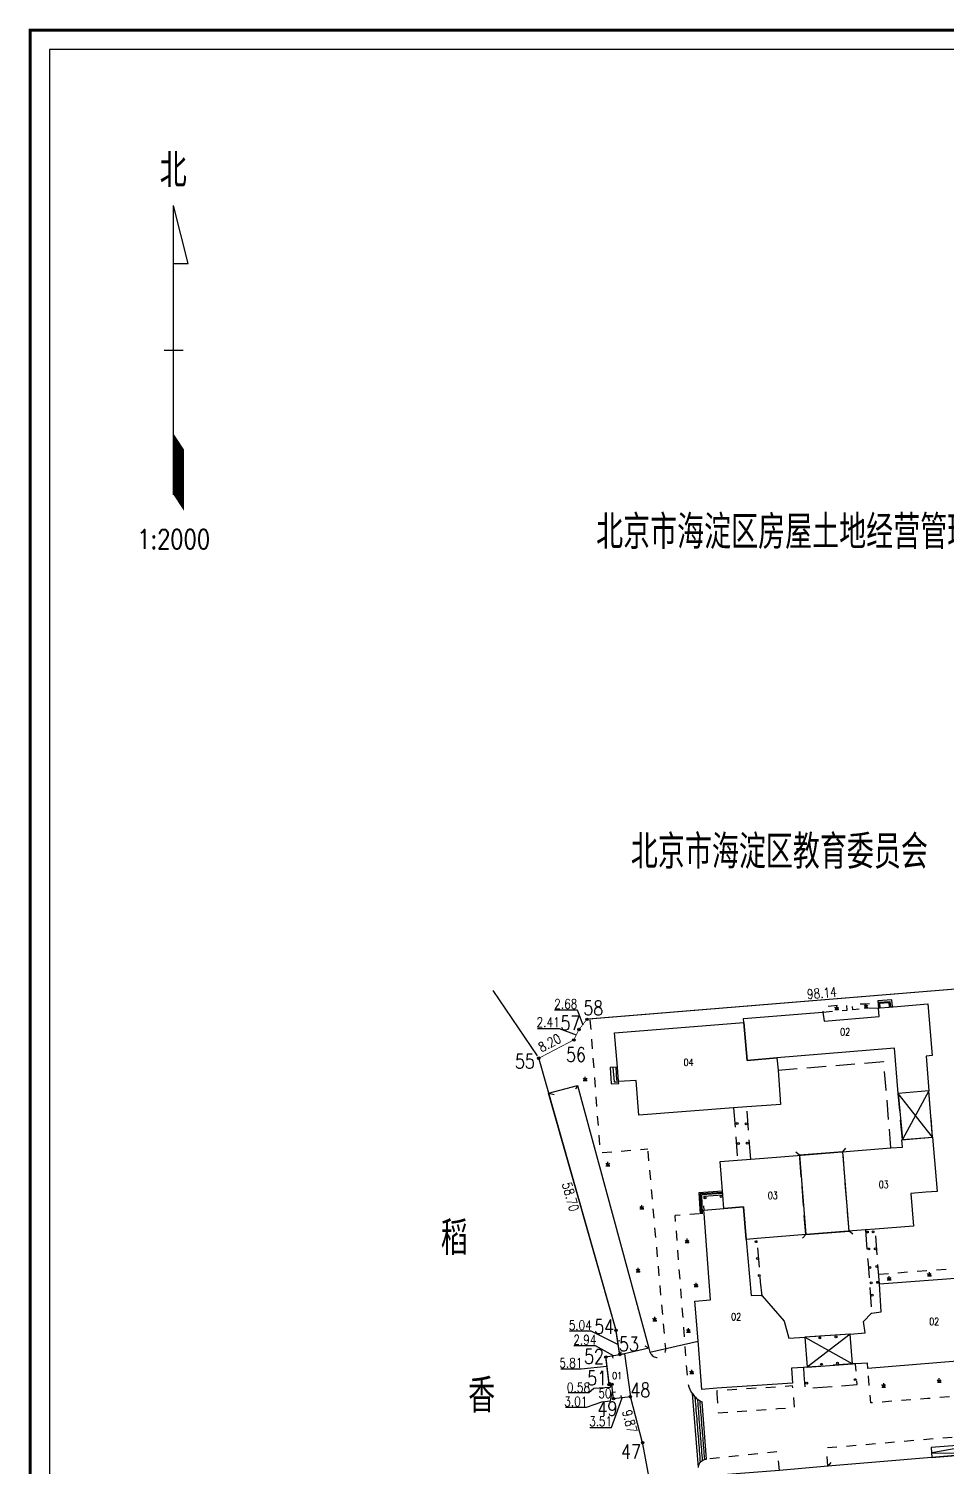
# Model space of a CAD drawing. Extents: x -9390 to -4743, y 24196 to 25839.
# Drawn here: x -6507.1 to -6411.9, y 25056.2 to 25205.2 of the extents above; entities that cross this region are included whole.
import ezdxf
from ezdxf.enums import TextEntityAlignment as Align

# ---------------------------------------------------------------- set-up
doc = ezdxf.new("R2010")
doc.units = 0
doc.header["$MEASUREMENT"] = 0
for name, pattern in [('X5', [3, 2, -1]), ('X6', [2, 1, -1]), ('X87', [7, 5, -2])]:
    doc.linetypes.add(name, pattern=pattern)
doc.layers.get('0').update_dxf_attribs({"linetype": 'CONTINUOUS'})
for name, color, linetype in [('BOUND', 7, 'CONTINUOUS'), ('DLDW', 14, 'CONTINUOUS'), ('DLSS', 5, 'CONTINUOUS'), ('JMD', 6, 'CONTINUOUS'), ('JZD', 1, 'CONTINUOUS'), ('TK', 7, 'CONTINUOUS'), ('YZH', 2, 'CONTINUOUS'), ('ZBTZ', 5, 'CONTINUOUS')]:
    doc.layers.add(name, color=color, linetype=linetype)
doc.styles.add('HZ', font='rs', dxfattribs={"width": 0.8, "bigfont": 'hztxt'})
doc.linetypes.add('X19', pattern='A,4.5,[145,symbolx.shx,S=1,R=0,X=0,Y=1],4.5,-0.5,[146,symbolx.shx,S=1,R=0,X=0,Y=0],-0.5', length=10)
doc.linetypes.add('X72', pattern='A,5,[150,symbolx.shx,S=1,R=0,X=0,Y=0],5', length=10)
doc.linetypes.add('X78', pattern='A,5,[150,symbolx.shx,S=1,R=0,X=0,Y=1],5,[149,symbolx.shx,S=0.25,R=0,X=0,Y=0.5],1e-08', length=10)
doc.linetypes.add('X79', pattern='A,5,[150,symbolx.shx,S=1,R=0,X=0,Y=0],5,[149,symbolx.shx,S=0.25,R=0,X=0,Y=-0.5],1e-08', length=10)

# ---------------------------------------------------------------- blocks, each defined once
blk = doc.blocks.new('GC124')
for p, q in [((0, -0.8), (-0.75, 0.2)), ((0, -0.8), (0, 0.8)), ((0, -0.8), (0.75, 0.2)), ((-0.8, -0.8), (0.75, -0.8)), ((0.8, -0.8), (0, -0.8))]:
    blk.add_line(p, q)
blk = doc.blocks.new('A$C5A1F6420')
at = {"layer": 'TK', "color": 7, "linetype": 'CONTINUOUS', "const_width": 0.3, "flags": 128}
blk.add_lwpolyline([(2.33, 8.11), (251.33, 8.11), (251.33, 342.11), (2.33, 342.11)], close=True, dxfattribs=at)
at = {"layer": 'TK', "color": 7, "linetype": 'CONTINUOUS', "flags": 128}
blk.add_lwpolyline([(4.33, 10.11), (249.33, 10.11), (249.33, 340.11), (4.33, 340.11)], close=True, dxfattribs=at)

msp = doc.modelspace()

# ---------------------------------------------------------------- linework, layer by layer
at = {"linetype": 'CONTINUOUS'}
for p, q in [((-6490.55, 25180.91), (-6492.05, 25186.91)), ((-6492.05, 25180.91), (-6490.55, 25180.91))]:
    msp.add_line(p, q, dxfattribs=at)
at = {"linetype": 'CONTINUOUS', "flags": 128}
for points in [[(-6492.05, 25156.91), (-6492.05, 25186.91)], [(-6493.05, 25171.91), (-6491.05, 25171.91)]]:
    msp.add_lwpolyline(points, dxfattribs=at)
at = {"linetype": 'CONTINUOUS', "const_width": 0.2, "flags": 128}
msp.add_lwpolyline([(-6491.95, 25156.91), (-6491.95, 25162.91), (-6491.07, 25161.57), (-6491.07, 25155.57)], close=True, dxfattribs=at)
at = {"linetype": 'CONTINUOUS', "flags": 128}
for points, const_width in [([(-6491.79, 25162.53), (-6491.79, 25156.87)], 0.4), ([(-6491.88, 25162.59), (-6491.23, 25161.61)], 0.2), ([(-6491.5, 25162.12), (-6491.5, 25156.45)], 0.4), ([(-6491.25, 25161.66), (-6491.25, 25155.99)], 0.4), ([(-6491.79, 25156.94), (-6491.16, 25155.92)], 0.2)]:
    msp.add_lwpolyline(points, dxfattribs=dict(at, const_width=const_width))
at = {"layer": 'BOUND', "linetype": 'CONTINUOUS', "flags": 128}
for points in [[(-6413.37, 25090.3), (-6413.74, 25095.1), (-6416.92, 25094.83), (-6416.5, 25090.05)], [(-6422.02, 25080.55), (-6422.67, 25088.78), (-6427.16, 25088.43), (-6426.51, 25080.19)], [(-6421.92, 25069.85), (-6426.6, 25069.54), (-6426.38, 25066.43), (-6421.68, 25066.79)]]:
    msp.add_lwpolyline(points, close=True, dxfattribs=at)
at = {"layer": 'DLDW', "linetype": 'CONTINUOUS', "flags": 128}
msp.add_lwpolyline([(-6408.04, 25057.51), (-6408.12, 25058.54), (-6413.5, 25058.11), (-6413.46, 25057.06)], close=True, dxfattribs=at)
msp.add_lwpolyline([(-6408.12, 25058.54), (-6413.4, 25057.56), (-6408.04, 25057.51)], dxfattribs=at)
at = {"layer": 'DLSS', "linetype": 'X6', "flags": 128}
for points in [[(-6424.73, 25103.27), (-6422.23, 25103.47), (-6422.26, 25104.01), (-6424.77, 25103.81), (-6424.73, 25103.26)], [(-6418.98, 25103.69), (-6421.64, 25103.51), (-6421.66, 25104.07), (-6420.22, 25104.14), (-6419.04, 25104.2)], [(-6448.89, 25102.46), (-6448.5, 25097.47), (-6448.15, 25092.72), (-6447.82, 25088.69), (-6442.88, 25089.07)], [(-6442.67, 25068), (-6442.67, 25068), (-6442.67, 25068), (-6442.65, 25067.95), (-6442.59, 25067.84), (-6442.52, 25067.74), (-6442.43, 25067.65), (-6442.33, 25067.58), (-6442.22, 25067.52), (-6442.1, 25067.48), (-6441.98, 25067.45), (-6441.85, 25067.45), (-6441.73, 25067.46), (-6441.61, 25067.49), (-6441.49, 25067.54), (-6441.38, 25067.61), (-6441.29, 25067.69), (-6441.2, 25067.78), (-6441.14, 25067.89), (-6441.08, 25068), (-6441.05, 25068.12), (-6441.03, 25068.24), (-6441.03, 25068.37), (-6441.03, 25068.38), (-6442.88, 25089.07)], [(-6437.55, 25082.33), (-6440.05, 25082.18)], [(-6438.27, 25063.71), (-6438.42, 25063.94), (-6438.61, 25064.37), (-6438.72, 25064.82), (-6438.75, 25065.13), (-6439.03, 25068.83), (-6440.05, 25082.18)], [(-6403.64, 25063.97), (-6405.45, 25063.83), (-6409.43, 25063.53), (-6413.9, 25063.18), (-6418.87, 25062.81), (-6419.78, 25062.74), (-6420.09, 25066.31)], [(-6424.21, 25056.17), (-6424.35, 25058.09), (-6408.17, 25059.47), (-6408.12, 25058.54)], [(-6429.23, 25055.74), (-6429.43, 25057.66), (-6436.8, 25056.91)]]:
    msp.add_lwpolyline(points, dxfattribs=at)
at = {"layer": 'DLSS', "linetype": 'X6'}
msp.add_lwpolyline([(-6418.95, 25076.09), (-6407.38, 25076.96)], dxfattribs=at)
at = {"layer": 'DLSS', "linetype": 'X6', "flags": 128}
msp.add_lwpolyline([(-6435.74, 25063.72), (-6435.66, 25062.74), (-6435.6, 25061.72), (-6433.14, 25061.89), (-6429.42, 25062.14), (-6427.67, 25062.26), (-6427.88, 25064.51), (-6431.34, 25064.27), (-6435.74, 25063.98)], close=True, dxfattribs=at)
at = {"layer": 'JMD', "linetype": 'CONTINUOUS'}
for p, q in [((-6453.17, 25094.86), (-6452.6, 25094.72)), ((-6450.19, 25095.64), (-6450.39, 25095.29)), ((-6445.79, 25067.76), (-6445.61, 25068.07)), ((-6442.8, 25068.43), (-6443.15, 25068.63))]:
    msp.add_line(p, q, dxfattribs=at)
for points in [[(-6432.96, 25102.61), (-6424.73, 25103.26), (-6424.62, 25102.34), (-6418.91, 25102.8), (-6418.98, 25103.69), (-6418.79, 25103.71), (-6417.86, 25103.78), (-6417.67, 25103.8), (-6417.45, 25103.81), (-6413.87, 25104.11), (-6413.42, 25098.75), (-6414.04, 25098.69), (-6413.74, 25095.1), (-6416.92, 25094.83), (-6417.3, 25099.51), (-6429.5, 25098.52), (-6432.58, 25098.26), (-6432.93, 25102.2)], [(-6446.33, 25101.13), (-6432.93, 25102.2), (-6432.58, 25098.26), (-6429.5, 25098.52), (-6429.39, 25097.26), (-6429.13, 25093.69), (-6429.58, 25093.66), (-6432.64, 25093.43), (-6433.99, 25093.33), (-6443.81, 25092.58), (-6444.11, 25096.18), (-6445.92, 25096.08), (-6446.04, 25097.57)], [(-6435.39, 25087.78), (-6433.6, 25087.92), (-6432.21, 25088.02), (-6429.11, 25088.27), (-6417.71, 25089.18), (-6416.48, 25089.27), (-6416.54, 25090.03), (-6413.37, 25090.3), (-6412.89, 25084.67), (-6414.08, 25084.58), (-6415.61, 25084.47), (-6415.35, 25081.08), (-6419.32, 25080.76), (-6420.33, 25080.69), (-6422.58, 25080.5), (-6426.06, 25080.22), (-6431.55, 25079.78), (-6432.68, 25079.69), (-6432.96, 25083.06), (-6435.02, 25082.91), (-6435.11, 25084.29), (-6435.12, 25084.46), (-6435.14, 25084.57), (-6435.15, 25084.7)], [(-6438.01, 25073.3), (-6436.38, 25073.44), (-6437.05, 25082.37), (-6437.08, 25082.73), (-6435.02, 25082.91), (-6432.96, 25083.06), (-6432.68, 25079.69), (-6432.18, 25073.88), (-6431.14, 25073.92), (-6431.04, 25073.83), (-6428.76, 25071.2), (-6428.27, 25069.44), (-6426.6, 25069.54), (-6426.38, 25066.43), (-6426.76, 25066.41), (-6428, 25066.34), (-6427.89, 25064.8), (-6435.73, 25064.25), (-6437.28, 25064.14), (-6437.64, 25068.76)], [(-6421.92, 25069.85), (-6420.37, 25070), (-6420.52, 25071.18), (-6419.69, 25072.05), (-6419.65, 25072.05), (-6418.68, 25072.17), (-6418.87, 25075.09), (-6407.3, 25075.96), (-6407.06, 25072.9), (-6406.93, 25071.15), (-6403.89, 25071.38), (-6403.62, 25067.6), (-6406.88, 25067.39), (-6406.93, 25067.85), (-6408.27, 25067.75), (-6408.28, 25067.27), (-6420.09, 25066.31), (-6420.13, 25066.86), (-6421.35, 25066.8), (-6421.68, 25066.79)], [(-6447.24, 25067.51), (-6445.79, 25067.76), (-6445.86, 25067.75), (-6445.32, 25067.83), (-6444.69, 25063.37), (-6446.43, 25063.17), (-6446.61, 25064.66), (-6446.9, 25064.63)]]:
    msp.add_lwpolyline(points, close=True, dxfattribs=at)
at = {"layer": 'JMD', "linetype": 'CONTINUOUS', "flags": 128}
for points in [[(-6453.17, 25094.86), (-6450.19, 25095.64), (-6442.8, 25068.43), (-6445.32, 25067.83), (-6445.79, 25067.76), (-6445.79, 25067.76), (-6446.18, 25070.25), (-6446.18, 25070.25), (-6446.18, 25070.25), (-6446.18, 25070.25), (-6446.18, 25070.25), (-6446.18, 25070.25)], [(-6394.69, 25055.03), (-6394.76, 25055.83), (-6394.84, 25056.89), (-6394.99, 25058.59), (-6405.34, 25057.73), (-6408.07, 25057.51), (-6424.23, 25056.17), (-6429.24, 25055.73), (-6435.98, 25055.2), (-6435.96, 25055.03), (-6435.14, 25045.02), (-6428.37, 25045.59), (-6423.38, 25045.99), (-6396.54, 25048.21), (-6396.49, 25047.61), (-6396.44, 25047.17), (-6394.03, 25047.39), (-6394.25, 25049.9)]]:
    msp.add_lwpolyline(points, close=True, dxfattribs=at)
at = {"layer": 'JZD', "linetype": 'CONTINUOUS', "const_width": 0.075, "flags": 128}
for points in [[(-6449.08, 25102.53), (-6400.42, 25106.51)], [(-6449.95, 25101.56), (-6449.28, 25102.42)], [(-6450.5, 25100.5), (-6450.08, 25101.35)], [(-6446.21, 25070.37), (-6454.16, 25098.37)], [(-6445.81, 25067.89), (-6446.16, 25070.13)], [(-6447.11, 25067.53), (-6445.91, 25067.74)], [(-6446.91, 25064.75), (-6447.22, 25067.39)], [(-6446.73, 25064.65), (-6446.78, 25064.64)], [(-6446.45, 25063.29), (-6446.6, 25064.54)], [(-6444.82, 25063.36), (-6446.31, 25063.18)], [(-6438.88, 25034.17), (-6443.4, 25058.48)]]:
    msp.add_lwpolyline(points, dxfattribs=at)
at = {"layer": 'JZD', "linetype": 'X78', "flags": 128}
msp.add_lwpolyline([(-6400.42, 25106.51), (-6449.08, 25102.53)], dxfattribs=at)
msp.add_lwpolyline([(-6400.42, 25106.51), (-6449.08, 25102.53)], dxfattribs=at)
at = {"layer": 'JZD', "linetype": 'CONTINUOUS', "flags": 128}
for points in [[(-6454.33, 25098.73), (-6458.93, 25105.49)], [(-6452.55, 25103.49), (-6450.23, 25103.49), (-6449.64, 25101.96)], [(-6454.33, 25101.56), (-6452.09, 25101.56), (-6450.31, 25100.9)], [(-6451.02, 25070.2), (-6448.79, 25070.2), (-6445.95, 25068.79)], [(-6446, 25069.16), (-6445.79, 25069.2)], [(-6450.57, 25068.69), (-6448.36, 25068.69), (-6446.48, 25067.64)], [(-6446.58, 25067.64), (-6446.53, 25067.38)], [(-6451.9, 25066.28), (-6449.79, 25066.28), (-6447.14, 25066.55)], [(-6446.74, 25064.64), (-6446.78, 25064.33), (-6448.47, 25064.24), (-6448.99, 25063.79), (-6451.15, 25063.79)], [(-6446.76, 25064.63), (-6446.78, 25064.88)], [(-6451.42, 25062.3), (-6449.23, 25062.3), (-6447.64, 25062.86), (-6446.77, 25062.94), (-6446.55, 25063.97)], [(-6448.89, 25060.19), (-6446.64, 25060.19), (-6445.54, 25063.26)], [(-6446.52, 25063.84), (-6446.25, 25063.88)], [(-6445.62, 25063.26), (-6445.65, 25063.49)]]:
    msp.add_lwpolyline(points, dxfattribs=at)
at = {"layer": 'JZD', "linetype": 'X87', "const_width": 0.075, "flags": 128}
for points in [[(-6454.08, 25098.54), (-6450.67, 25100.33)], [(-6443.46, 25058.72), (-6444.66, 25063.25)]]:
    msp.add_lwpolyline(points, dxfattribs=at)
at = {"layer": 'JZD', "linetype": 'X72', "flags": 128}
for points in [[(-6446.21, 25070.37), (-6454.16, 25098.37)], [(-6445.81, 25067.89), (-6446.16, 25070.13)], [(-6446.91, 25064.75), (-6447.22, 25067.39)]]:
    msp.add_lwpolyline(points, dxfattribs=at)
at = {"layer": 'JZD', "linetype": 'X87', "flags": 128}
msp.add_lwpolyline([(-6443.46, 25058.72), (-6444.66, 25063.25)], dxfattribs=at)
at = {"layer": 'JZD', "linetype": 'X79', "flags": 128}
msp.add_lwpolyline([(-6438.88, 25034.17), (-6443.4, 25058.48)], dxfattribs=at)
at = {"layer": 'JZD', "linetype": 'CONTINUOUS'}
for centre, radius in [((-6449.2, 25102.52), 0.125), ((-6449.2, 25102.52), 0.125), ((-6449.2, 25102.52), 0.125), ((-6450.56, 25100.38), 0.125), ((-6450.56, 25100.38), 0.125), ((-6450.56, 25100.38), 0.125), ((-6450.03, 25101.46), 0.125), ((-6450.03, 25101.46), 0.125), ((-6450.03, 25101.46), 0.125), ((-6454.2, 25098.49), 0.125), ((-6454.2, 25098.49), 0.125), ((-6454.2, 25098.49), 0.125), ((-6454.2, 25098.49), 0.1), ((-6454.2, 25098.49), 0.1), ((-6454.2, 25098.49), 0.1), ((-6446.18, 25070.25), 0.125), ((-6446.18, 25070.25), 0.1), ((-6446.18, 25070.25), 0.1), ((-6446.18, 25070.25), 0.1), ((-6447.24, 25067.51), 0.125), ((-6447.24, 25067.51), 0.1), ((-6447.24, 25067.51), 0.1), ((-6445.79, 25067.76), 0.125), ((-6445.79, 25067.76), 0.1), ((-6445.79, 25067.76), 0.1), ((-6446.9, 25064.63), 0.125), ((-6446.9, 25064.63), 0.1), ((-6446.9, 25064.63), 0.1), ((-6446.61, 25064.66), 0.125), ((-6446.61, 25064.66), 0.1), ((-6446.61, 25064.66), 0.1), ((-6446.43, 25063.17), 0.125), ((-6446.43, 25063.17), 0.1), ((-6446.43, 25063.17), 0.1), ((-6444.69, 25063.37), 0.125), ((-6444.69, 25063.37), 0.1), ((-6444.69, 25063.37), 0.1), ((-6443.43, 25058.6), 0.125), ((-6443.43, 25058.6), 0.1), ((-6443.43, 25058.6), 0.1)]:
    msp.add_circle(centre, radius, dxfattribs=at)
for p in [(-6449.2, 25102.52), (-6449.2, 25102.52), (-6449.2, 25102.52), (-6449.2, 25102.52), (-6449.2, 25102.52), (-6449.2, 25102.52), (-6450.56, 25100.38), (-6450.56, 25100.38), (-6450.56, 25100.38), (-6450.56, 25100.38), (-6450.56, 25100.38), (-6450.56, 25100.38), (-6450.03, 25101.46), (-6450.03, 25101.46), (-6450.03, 25101.46), (-6450.03, 25101.46), (-6450.03, 25101.46), (-6450.03, 25101.46), (-6454.2, 25098.49), (-6454.2, 25098.49), (-6454.2, 25098.49), (-6454.2, 25098.49), (-6454.2, 25098.49), (-6454.2, 25098.49), (-6454.2, 25098.49), (-6446.18, 25070.25), (-6446.18, 25070.25), (-6446.18, 25070.25), (-6445.79, 25067.76), (-6445.79, 25067.76), (-6445.79, 25067.76), (-6445.79, 25067.76), (-6445.79, 25067.76), (-6445.79, 25067.76), (-6447.24, 25067.51), (-6447.24, 25067.51), (-6447.24, 25067.51), (-6447.24, 25067.51), (-6447.24, 25067.51), (-6447.24, 25067.51), (-6446.9, 25064.63), (-6446.9, 25064.63), (-6446.9, 25064.63), (-6446.9, 25064.63), (-6446.9, 25064.63), (-6446.9, 25064.63), (-6446.61, 25064.66), (-6446.61, 25064.66), (-6446.61, 25064.66), (-6446.61, 25064.66), (-6446.61, 25064.66), (-6446.61, 25064.66), (-6446.43, 25063.17), (-6446.43, 25063.17), (-6446.43, 25063.17), (-6446.43, 25063.17), (-6446.43, 25063.17), (-6446.43, 25063.17), (-6444.69, 25063.37), (-6444.69, 25063.37), (-6444.69, 25063.37), (-6444.69, 25063.37), (-6444.69, 25063.37), (-6444.69, 25063.37), (-6443.43, 25058.6), (-6443.43, 25058.6), (-6443.43, 25058.6)]:
    msp.add_point(p, dxfattribs=at)
at = {"layer": 'YZH', "linetype": 'X5'}
for p, q in [((-6416.5, 25090.05), (-6416.92, 25094.83)), ((-6413.37, 25090.3), (-6413.74, 25095.1)), ((-6427.16, 25088.43), (-6427.54, 25088.75)), ((-6426.51, 25080.19), (-6427.16, 25088.43)), ((-6422.67, 25088.78), (-6422.35, 25089.16)), ((-6422.02, 25080.55), (-6422.67, 25088.78)), ((-6426.84, 25079.81), (-6426.51, 25080.19)), ((-6421.64, 25080.22), (-6422.02, 25080.55)), ((-6421.92, 25069.85), (-6426.6, 25069.54)), ((-6421.68, 25066.79), (-6426.38, 25066.43)), ((-6423.91, 25056.55), (-6424.23, 25056.17))]:
    msp.add_line(p, q, dxfattribs=at)
at = {"layer": 'YZH', "linetype": 'CONTINUOUS'}
for p, q in [((-6413.37, 25090.3), (-6416.92, 25094.83)), ((-6413.74, 25095.1), (-6416.5, 25090.05)), ((-6426.6, 25069.54), (-6421.68, 25066.79)), ((-6421.92, 25069.85), (-6426.38, 25066.43))]:
    msp.add_line(p, q, dxfattribs=at)
at = {"layer": 'YZH', "linetype": 'CONTINUOUS', "flags": 128}
for points in [[(-6417.53, 25103.81), (-6417.6, 25104.54), (-6419.05, 25104.43), (-6418.98, 25103.69)], [(-6418.89, 25103.7), (-6418.93, 25104.29), (-6417.79, 25104.38), (-6417.74, 25103.79)], [(-6418.79, 25103.71), (-6418.83, 25104.19), (-6417.9, 25104.26), (-6417.86, 25103.78)], [(-6446.04, 25097.57), (-6446.79, 25097.51), (-6446.68, 25095.83), (-6445.9, 25095.87), (-6445.92, 25096.08)], [(-6446.51, 25097.53), (-6446.39, 25096.02), (-6445.91, 25096.05)], [(-6446.21, 25097.56), (-6446.12, 25096.21), (-6445.93, 25096.23)], [(-6435.15, 25084.7), (-6437.59, 25084.52), (-6437.45, 25082.34)], [(-6435.14, 25084.57), (-6437.46, 25084.41), (-6437.33, 25082.35)], [(-6435.12, 25084.46), (-6437.34, 25084.33), (-6437.25, 25082.36)], [(-6438.27, 25063.71), (-6438.2, 25063.6), (-6438.12, 25063.51), (-6438.04, 25063.41), (-6437.95, 25063.32), (-6437.86, 25063.24), (-6437.76, 25063.16), (-6437.66, 25063.08), (-6437.56, 25063.01), (-6437.46, 25062.94), (-6437.35, 25062.88), (-6437.26, 25062.84)], [(-6437.64, 25056.04), (-6438.27, 25063.71)], [(-6438.01, 25063.39), (-6437.97, 25062.9), (-6437.95, 25062.6), (-6437.92, 25062.29), (-6437.9, 25061.99), (-6437.87, 25061.69), (-6437.85, 25061.39), (-6437.82, 25061.09), (-6437.8, 25060.78), (-6437.78, 25060.48), (-6437.75, 25060.18), (-6437.73, 25059.88), (-6437.7, 25059.58), (-6437.68, 25059.28), (-6437.65, 25058.97), (-6437.63, 25058.67), (-6437.6, 25058.37), (-6437.58, 25058.07), (-6437.55, 25057.77), (-6437.53, 25057.46), (-6437.51, 25057.16), (-6437.48, 25056.86), (-6437.46, 25056.56)], [(-6437.76, 25063.15), (-6437.72, 25062.73), (-6437.7, 25062.45), (-6437.68, 25062.16), (-6437.65, 25061.88), (-6437.63, 25061.59), (-6437.61, 25061.31), (-6437.59, 25061.02), (-6437.56, 25060.74), (-6437.54, 25060.46), (-6437.52, 25060.17), (-6437.49, 25059.89), (-6437.47, 25059.6), (-6437.45, 25059.32), (-6437.43, 25059.03), (-6437.4, 25058.75), (-6437.38, 25058.46), (-6437.36, 25058.18), (-6437.33, 25057.9), (-6437.31, 25057.61), (-6437.29, 25057.33), (-6437.27, 25057.04), (-6437.24, 25056.76)], [(-6437.51, 25062.97), (-6437.48, 25062.56), (-6437.45, 25062.3), (-6437.43, 25062.03), (-6437.41, 25061.76), (-6437.39, 25061.5), (-6437.37, 25061.23), (-6437.35, 25060.96), (-6437.33, 25060.69), (-6437.31, 25060.43), (-6437.28, 25060.16), (-6437.26, 25059.89), (-6437.24, 25059.63), (-6437.22, 25059.36), (-6437.2, 25059.09), (-6437.18, 25058.83), (-6437.16, 25058.56), (-6437.14, 25058.29), (-6437.12, 25058.03), (-6437.09, 25057.76), (-6437.07, 25057.49), (-6437.05, 25057.23), (-6437.02, 25056.87)], [(-6436.8, 25056.91), (-6437.26, 25062.84)], [(-6437.64, 25056.04), (-6437.63, 25056.16), (-6437.6, 25056.28), (-6437.55, 25056.4), (-6437.49, 25056.51), (-6437.42, 25056.61), (-6437.33, 25056.69), (-6437.23, 25056.77), (-6437.12, 25056.83), (-6437, 25056.87), (-6436.88, 25056.9), (-6436.8, 25056.91)]]:
    msp.add_lwpolyline(points, dxfattribs=at)
at = {"layer": 'YZH', "linetype": 'X5', "flags": 128}
for points in [[(-6429.39, 25097.26), (-6421.21, 25097.92), (-6418.47, 25098.15), (-6418.2, 25095.21), (-6417.72, 25089.18)], [(-6433.99, 25093.33), (-6433.6, 25087.92)], [(-6432.21, 25088.02), (-6432.64, 25093.43)], [(-6435.11, 25084.29), (-6437.14, 25084.15), (-6437.08, 25082.73)], [(-6431.04, 25073.83), (-6431.2, 25075.29), (-6431.55, 25079.78)], [(-6420.33, 25080.69), (-6420.06, 25077.19), (-6419.69, 25072.05)], [(-6418.87, 25075.09), (-6419.32, 25080.76)], [(-6426.76, 25066.41), (-6426.7, 25065.65), (-6426.61, 25064.24), (-6421.19, 25064.63), (-6421.35, 25066.76)]]:
    msp.add_lwpolyline(points, dxfattribs=at)
at = {"layer": 'YZH', "linetype": 'X19', "flags": 128}
msp.add_lwpolyline([(-6442.8, 25068.43), (-6442.68, 25068), (-6437.67, 25069.14)], dxfattribs=at)
at = {"layer": 'YZH', "linetype": 'CONTINUOUS'}
for centre in [(-6433.63, 25091.71), (-6432.7, 25091.67), (-6433.5, 25089.63), (-6432.6, 25089.67), (-6436.96, 25084), (-6435.28, 25084.15), (-6431.67, 25079.46), (-6420.13, 25080.46), (-6419.54, 25080.49), (-6419.99, 25078.7), (-6419.3, 25078.71), (-6431.52, 25077.7), (-6419.88, 25076.78), (-6419.16, 25076.89), (-6431.33, 25075.96), (-6419.73, 25075.18), (-6419.06, 25075.24), (-6419.62, 25073.92), (-6425.07, 25069.47), (-6423.38, 25069.59), (-6424.89, 25066.74), (-6423.22, 25066.86), (-6426.42, 25064.79), (-6421.4, 25065.15)]:
    msp.add_circle(centre, 0.1, dxfattribs=at)

# ---------------------------------------------------------------- block references
at = {"linetype": 'CONTINUOUS'}
msp.add_blockref('A$C5A1F6420', (-6509.25, 24862.98), dxfattribs=at)
at = {"layer": 'ZBTZ', "linetype": 'CONTINUOUS', "xscale": 0.25, "yscale": 0.25, "zscale": 0.25}
for p in [(-6423.3, 25103.72), (-6420.25, 25103.92), (-6449.38, 25096.36), (-6447.03, 25087.54), (-6443.5, 25083.05), (-6438.81, 25079.57), (-6443.89, 25076.54), (-6437.88, 25075), (-6417.86, 25075.69), (-6413.69, 25076.11), (-6442.17, 25071.46), (-6438.67, 25070.29), (-6438.33, 25065.97), (-6418.43, 25064.58), (-6412.67, 25065.09)]:
    msp.add_blockref('GC124', p, dxfattribs=at)

# ---------------------------------------------------------------- texts
at = {"linetype": 'CONTINUOUS', "style": 'HZ', "width": 0.8}
msp.add_text('北', height=3.5, dxfattribs=at).set_placement((-6492.09, 25190.69), align=Align.MIDDLE)
at = {"layer": 'JMD', "linetype": 'CONTINUOUS', "style": 'HZ', "width": 0.8}
for s, p in [('02', (-6421.92, 25100.84)), ('04', (-6438.15, 25097.68)), ('03', (-6417.92, 25085.01)), ('03', (-6429.42, 25083.88)), ('02', (-6433.22, 25071.3)), ('02', (-6412.68, 25070.81))]:
    msp.add_text(s, height=0.75, dxfattribs=at).set_placement(p, align=Align.RIGHT)
msp.add_text('01', height=0.75, dxfattribs=at).set_placement((-6446.07, 25065.56), align=Align.MIDDLE)
at = {"layer": 'JZD', "color": 0, "linetype": 'CONTINUOUS', "style": 'HZ', "width": 0.8}
for s, p in [('北京市海淀区房屋土地经营管理中心', (-6425.85, 25153.24)), ('北京市海淀区教育委员会', (-6429.25, 25120.08))]:
    msp.add_text(s, height=3.5, dxfattribs=at).set_placement(p, align=Align.MIDDLE)
at = {"layer": 'JZD', "color": 7, "linetype": 'CONTINUOUS', "style": 'HZ', "width": 0.8}
for s, rotation, p in [('98.14', 4.6752, (-6424.85, 25105.24)), ('8.20', 27.5552, (-6453.07, 25100.08)), ('58.70', 285.8506, (-6450.9, 25084.12)), ('9.87', 284.8667, (-6444.77, 25060.82))]:
    msp.add_text(s, height=1, rotation=rotation, dxfattribs=at).set_placement(p, align=Align.MIDDLE)
for s, p in [('2.68', (-6451.4, 25104.11)), ('2.41', (-6453.23, 25102.22)), ('5.04', (-6449.89, 25070.8)), ('2.94', (-6449.41, 25069.28)), ('5.81', (-6450.86, 25066.88)), ('0.58', (-6450.08, 25064.33)), ('3.01', (-6450.36, 25062.88)), ('3.51', (-6447.78, 25060.83))]:
    msp.add_text(s, height=1, dxfattribs=at).set_placement(p, align=Align.MIDDLE)
at = {"layer": 'JZD', "linetype": 'CONTINUOUS', "style": 'HZ', "width": 0.8}
for s, height, p in [('58', 1.5, (-6448.54, 25103.69)), ('57', 1.5, (-6450.92, 25102.14)), ('55', 1.5, (-6455.64, 25098.17)), ('56', 1.5, (-6450.34, 25098.85)), ('54', 1.5, (-6447.42, 25070.65)), ('53', 1.5, (-6444.85, 25068.84)), ('52', 1.5, (-6448.47, 25067.55)), ('51', 1.5, (-6448.15, 25065.31)), ('48', 1.5, (-6443.66, 25064.08)), ('50', 1, (-6447.33, 25063.74)), ('49', 1.5, (-6447.08, 25062.13)), ('47', 1.5, (-6444.64, 25057.69))]:
    msp.add_text(s, height=height, dxfattribs=at).set_placement(p, align=Align.MIDDLE)
at = {"layer": 'JZD', "color": 0, "linetype": 'CONTINUOUS', "style": 'HZ', "width": 0.8}
for s, p in [('稻', (-6464.36, 25078.08)), ('香', (-6461.51, 25061.74))]:
    msp.add_text(s, height=3.5, dxfattribs=at).set_placement(p)
at = {"layer": 'TK', "color": 7, "linetype": 'CONTINUOUS', "style": 'HZ', "width": 0.8}
msp.add_text('1:2000', height=2, dxfattribs=at).set_placement((-6492.05, 25152.31), align=Align.MIDDLE)

doc.saveas('drawing.dxf')
